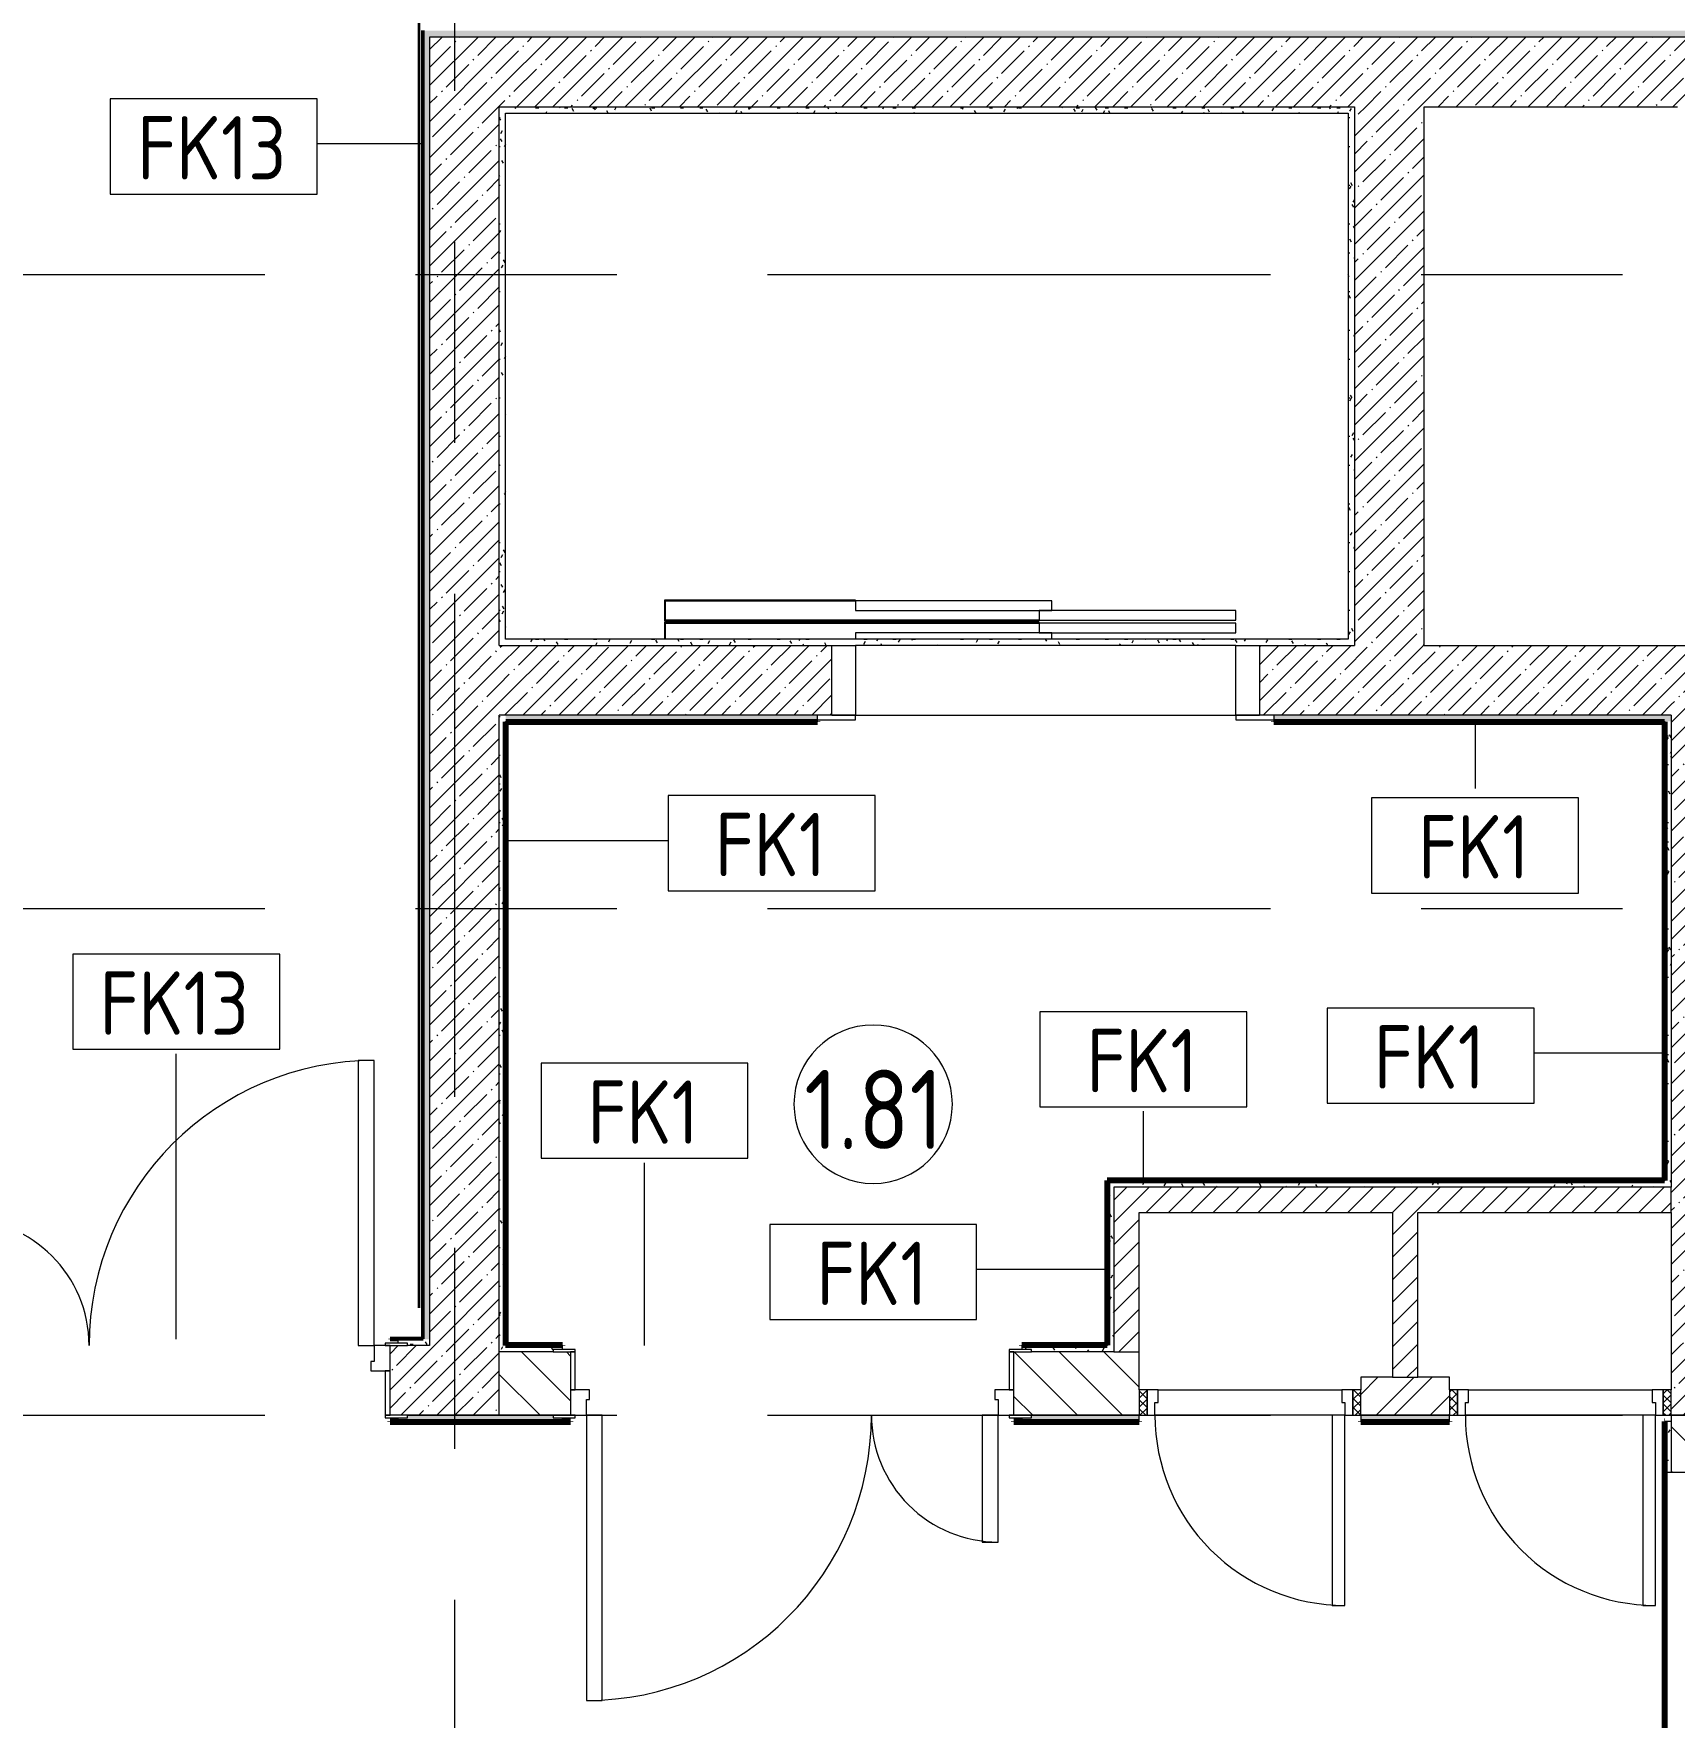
# Model space of a CAD drawing. Header units: millimetres. Extents: x 81711 to 274967, y -8553 to 29000.
# Drawn here: x 93330 to 98510, y 12447 to 17761 of the extents above; entities that cross this region are included whole.
import ezdxf

# ---------------------------------------------------------------- set-up
doc = ezdxf.new("R2010")
doc.units = ezdxf.units.MM
doc.linetypes.add('Осевая', pattern=[3175, 635, -476.25, 1587.5, -476.25])
for name, color, linetype, lineweight in [('A-AREA-IDEN', 7, 'Continuous', 9), ('A-DETL-1', 7, 'Continuous', 35), ('A-DOOR', 7, 'Continuous', 9), ('A-DOOR-1', 7, 'Continuous', 13), ('A-DOOR-FRAM', 7, 'Continuous', 13), ('A-DOOR-FRAM-1', 7, 'Continuous', 9), ('A-WALL', 7, 'Continuous', 9), ('A-WALL-IDEN', 7, 'Continuous', 9), ('I-WALL', 7, 'Continuous', 9), ('Оси-2', 7, 'Осевая', 9)]:
    doc.layers.add(name, color=color, linetype=linetype, lineweight=lineweight)
for name, color, linetype, lineweight, true_color in [('A-WALL-2', 7, 'Continuous', 9, 0xff80c0), ('A-WALL-4', 5, 'Continuous', 9, 0x0000ff), ('I-WALL-15', 5, 'Continuous', 53, 0x0000ff), ('I-WALL-17', 5, 'Continuous', 50, 0x0000ff), ('I-WALL-5', 7, 'Continuous', 9, 0xc0c0c0), ('I-WALL-8', 7, 'Continuous', 80, 0xff80c0)]:
    doc.layers.add(name, color=color, linetype=linetype, lineweight=lineweight, true_color=true_color)
doc.styles.add('GOST Common', font='GOST_Common.ttf', dxfattribs={"width": 0.9, "height": 200})
doc.styles.add('GOST Common_1', font='GOST_Common.ttf', dxfattribs={"width": 0.9, "height": 250})
pattern_1 = [(135, (0, 0), (-70.71068, -70.71068), [])]
pattern_2 = [(45, (0, 0), (-57.024626, 57.024626), []), (45, (57.025, 0), (-57.024626, 57.024626), [100.806, -20.161, 3.353, -16.808])]
pattern_3 = [(45, (0, 0), (-35.35534, 35.35534), [])]
pattern_4 = [(0, (0, 0), (121.92, 30.48), [10.058, -81.382, 10.058, -81.382, -487.68]), (0, (0, 0), (121.92, 30.48), [-182.88, 10.058, -172.822, 10.058, -81.382, -213.36]), (0, (0, 0), (121.92, 30.48), [-457.2, 10.058, -50.902, 10.058, -142.342]), (120, (45.72, 15.24), (-87.356454, 90.345817), [10.058, -81.382, 10.058, -81.382, -487.68]), (120, (45.72, 15.24), (-87.356454, 90.345817), [-182.88, 10.058, -172.822, 10.058, -81.382, -213.36]), (120, (45.72, 15.24), (-87.356454, 90.345817), [-457.2, 10.058, -50.902, 10.058, -142.342]), (240, (60.96, 76.2), (-34.563546, -120.825817), [10.058, -81.382, 10.058, -81.382, -487.68]), (240, (60.96, 76.2), (-34.563546, -120.825817), [-182.88, 10.058, -172.822, 10.058, -81.382, -213.36]), (240, (60.96, 76.2), (-34.563546, -120.825817), [-457.2, 10.058, -50.902, 10.058, -142.342])]

# ---------------------------------------------------------------- blocks, each defined once
blk = doc.blocks.new('110_Дверь_СКБ_2Ст - Д-1_л_Лестничная клетка EIS60 2-32142534-План отделки стен 1 этажа в осях 23_1-33')
at = {"layer": 'A-DOOR'}
for centre, radius, start, end in [((662.5, 110), 900, 90, 180), ((-637.5, 110), 400, 360, 90)]:
    blk.add_arc(centre, radius, start, end, dxfattribs=at)
at = {"layer": 'A-DOOR-1'}
for p, q in [((662.5, 1010), (612.5, 1010)), ((612.5, 1010), (612.5, 110)), ((662.5, 110), (662.5, 1010)), ((-637.5, 510), (-637.5, 110)), ((-587.5, 510), (-637.5, 510)), ((-587.5, 110), (-587.5, 510)), ((-637.5, 110), (-587.5, 110)), ((612.5, 110), (662.5, 110))]:
    blk.add_line(p, q, dxfattribs=at)
at = {"layer": 'A-DOOR-FRAM'}
for p, q in [((-672.5, 118), (-742.5, 118)), ((-742.5, 118), (-742.5, 110)), ((-742.5, 110), (-672.5, 110)), ((-637.5, 110), (-687.5, 110)), ((-687.5, 110), (-687.5, 30)), ((-672.5, 110), (-672.5, 118)), ((-637.5, 60), (-637.5, 110)), ((662.5, 110), (662.5, 60)), ((712.5, 110), (662.5, 110)), ((767.5, 118), (697.5, 118)), ((697.5, 118), (697.5, 110)), ((697.5, 110), (767.5, 110)), ((712.5, 30), (712.5, 110)), ((767.5, 110), (767.5, 118)), ((-627.5, 60), (-637.5, 60)), ((-627.5, 30), (-627.5, 60)), ((662.5, 60), (652.5, 60)), ((652.5, 60), (652.5, 30)), ((-687.5, 30), (-627.5, 30)), ((-672.5, 30), (-687.5, 30)), ((-687.5, 30), (-687.5, -110)), ((-672.5, -110), (-672.5, 30)), ((652.5, 30), (712.5, 30)), ((712.5, 30), (697.5, 30)), ((697.5, 30), (697.5, -110)), ((712.5, -110), (712.5, 30)), ((-672.5, -110), (-742.5, -110)), ((-742.5, -110), (-742.5, -118)), ((-742.5, -118), (-672.5, -118)), ((-687.5, -110), (-672.5, -110)), ((-672.5, -118), (-672.5, -110)), ((697.5, -110), (712.5, -110)), ((767.5, -110), (697.5, -110)), ((697.5, -110), (697.5, -118)), ((697.5, -118), (767.5, -118)), ((767.5, -118), (767.5, -110))]:
    blk.add_line(p, q, dxfattribs=at)
blk = doc.blocks.new('110_Дверь_СКБ_2Ст - Д-3а 1450x2100h_Лестничная клетка из коридора-32213611-План отделки стен 1 этажа в осях 23_1-33')
at = {"layer": 'A-DOOR'}
for centre, radius, start, end in [((662.5, 100), 900, 90, 180), ((-637.5, 100), 400, 360, 90)]:
    blk.add_arc(centre, radius, start, end, dxfattribs=at)
at = {"layer": 'A-DOOR-1'}
for p, q in [((662.5, 1000), (612.5, 1000)), ((612.5, 1000), (612.5, 100)), ((662.5, 100), (662.5, 1000)), ((-637.5, 500), (-637.5, 100)), ((-587.5, 500), (-637.5, 500)), ((-587.5, 100), (-587.5, 500)), ((-637.5, 100), (-587.5, 100)), ((612.5, 100), (662.5, 100))]:
    blk.add_line(p, q, dxfattribs=at)
at = {"layer": 'A-DOOR-FRAM'}
for p, q in [((-672.5, 108), (-742.5, 108)), ((-742.5, 108), (-742.5, 100)), ((-672.5, 100), (-672.5, 108)), ((767.5, 108), (697.5, 108)), ((697.5, 108), (697.5, 100)), ((767.5, 100), (767.5, 108)), ((-742.5, 100), (-672.5, 100)), ((-637.5, 100), (-687.5, 100)), ((-687.5, 100), (-687.5, 20)), ((-637.5, 50), (-637.5, 100)), ((662.5, 100), (662.5, 50)), ((712.5, 100), (662.5, 100)), ((697.5, 100), (767.5, 100)), ((712.5, 20), (712.5, 100)), ((-687.5, 20), (-627.5, 20)), ((-672.5, 20), (-687.5, 20)), ((-687.5, 20), (-687.5, -100)), ((-672.5, -100), (-672.5, 20)), ((-627.5, 50), (-637.5, 50)), ((-627.5, 20), (-627.5, 50)), ((662.5, 50), (652.5, 50)), ((652.5, 50), (652.5, 20)), ((652.5, 20), (712.5, 20)), ((712.5, 20), (697.5, 20)), ((697.5, 20), (697.5, -100)), ((712.5, -100), (712.5, 20)), ((-672.5, -100), (-742.5, -100)), ((-742.5, -100), (-742.5, -108)), ((-687.5, -100), (-672.5, -100)), ((-672.5, -108), (-672.5, -100)), ((697.5, -100), (712.5, -100)), ((767.5, -100), (697.5, -100)), ((697.5, -100), (697.5, -108)), ((767.5, -108), (767.5, -100)), ((-742.5, -108), (-672.5, -108)), ((697.5, -108), (767.5, -108))]:
    blk.add_line(p, q, dxfattribs=at)
blk = doc.blocks.new('110_Дверь_СКБ_1Ст - д-18п 700x2100h_Технический шкаф ЭОМ и СС 2-32193184-План отделки стен 1 этажа в осях 23_1-33')
at = {"layer": 'A-DOOR'}
h = blk.add_hatch(dxfattribs=at)
h.set_pattern_fill('FP_44', color=256, style=0, pattern_type=2)
h.set_pattern_definition([(135, (1951.41, 124.685), (-14.14214, -14.14214), []), (225, (1951.41, 124.685), (14.14214, -14.14214), [])])
h.paths.add_polyline_path([(362.5, 60), (337.5, 60), (337.5, -20), (362.5, -20)])
at = {"layer": 'A-DOOR-FRAM-1'}
h = blk.add_hatch(dxfattribs=at)
h.set_pattern_fill('FP_45', color=256, style=0, pattern_type=2)
h.set_pattern_definition([(45, (-171.384, 124.685), (-14.1421, 14.1421), []), (135, (-171.384, 124.685), (-14.1421, -14.1421), [])])
h.paths.add_polyline_path([(-312.5, 60), (-337.5, 60), (-337.5, -20), (-312.5, -20)])
at = {"layer": 'A-DOOR'}
blk.add_arc((-287.5, 60), 600, 360, 90, dxfattribs=at)
at = {"layer": 'A-DOOR-1'}
for p, q in [((-287.5, 660), (-287.5, 60)), ((-247.5, 660), (-287.5, 660)), ((-247.5, 60), (-247.5, 660)), ((-287.5, 60), (-247.5, 60))]:
    blk.add_line(p, q, dxfattribs=at)
at = {"layer": 'A-DOOR-FRAM'}
for p, q in [((-312.5, 60), (-337.5, 60)), ((-337.5, 60), (-337.5, -20)), ((-287.5, 60), (-312.5, 60)), ((-312.5, 60), (-312.5, -20)), ((-312.5, -20), (-312.5, 60)), ((-287.5, 20), (-287.5, 60)), ((312.5, 60), (312.5, 20)), ((337.5, 60), (312.5, 60)), ((337.5, -20), (337.5, 60)), ((362.5, 60), (337.5, 60)), ((337.5, 60), (337.5, -20)), ((362.5, -20), (362.5, 60)), ((-277.5, 20), (-287.5, 20)), ((-277.5, -20), (-277.5, 20)), ((312.5, 20), (302.5, 20)), ((302.5, 20), (302.5, -20)), ((-337.5, -20), (-312.5, -20)), ((-312.5, -20), (-277.5, -20)), ((302.5, -20), (337.5, -20)), ((337.5, -20), (362.5, -20))]:
    blk.add_line(p, q, dxfattribs=at)
at = {"layer": 'A-DOOR-FRAM-1'}
for p, q in [((-247.5, 60), (312.5, 60)), ((302.5, -20), (-277.5, -20))]:
    blk.add_line(p, q, dxfattribs=at)
blk = doc.blocks.new('DOR_Дверь лифта - 1350х2050h-19118285-План отделки стен 1 этажа в осях 23_1-33')
at = {"layer": 'A-DOOR'}
for p, q in [((600, 110), (-600, 110)), ((-600, 110), (-600, -110)), ((600, -110), (600, 110)), ((-600, -110), (600, -110)), ((-600, -150), (-600, -180)), ((20, -150), (-600, -150)), ((-20, -130), (-20, -150)), ((-20, -150), (600, -150)), ((20, -180), (20, -150)), ((600, -150), (600, -130)), ((-600, -180), (20, -180)), ((-600, -190), (-600, -220)), ((20, -190), (-600, -190)), ((20, -220), (20, -190)), ((-600, -220), (20, -220)), ((-20, -220), (-20, -250)), ((600, -220), (-20, -220)), ((-20, -250), (600, -250)), ((600, -250), (600, -220))]:
    blk.add_line(p, q, dxfattribs=at)
at = {"layer": 'A-DOOR-1'}
for p, q in [((-600, 125), (-720, 125)), ((-600, 110), (-675, 110)), ((-675, 110), (-600, 110)), ((-600, 110), (-600, 125)), ((720, 125), (600, 125)), ((600, 125), (600, 110)), ((675, 110), (600, 110)), ((600, 110), (675, 110))]:
    blk.add_line(p, q, dxfattribs=at)
at = {"layer": 'A-DOOR-FRAM'}
for p, q in [((1200, -130), (1200, -180)), ((1203, -183), (1203, -130)), ((1200, -180), (20, -180)), ((20, -180), (20, -183)), ((20, -183), (1203, -183)), ((1203, -187), (20, -187)), ((20, -187), (20, -190)), ((20, -190), (1200, -190)), ((1200, -190), (1200, -250)), ((1203, -253), (1203, -187)), ((600, -250), (600, -253)), ((1200, -250), (600, -250)), ((600, -253), (1203, -253))]:
    blk.add_line(p, q, dxfattribs=at)
blk = doc.blocks.new('М_стена_0001 - Типоразмер_без рамки-25382661-План отделки стен 1 этажа в осях 23_1-33')
at = {"layer": 'A-WALL-IDEN'}
for p, q in [((3.258, 1.523), (-3.273, 1.523)), ((-3.273, 1.523), (-3.273, -1.477)), ((3.258, -1.477), (3.258, 1.523)), ((-3.273, -1.477), (3.258, -1.477))]:
    blk.add_line(p, q, dxfattribs=at)
blk = doc.blocks.new('Марка_Помещения - Номер-25198446-План отделки стен 1 этажа в осях 23_1-33')
at = {"layer": 'A-AREA-IDEN'}
for start, end in [(360, 180), (180, 360)]:
    blk.add_arc((0, 0), 2.5, start, end, dxfattribs=at)

msp = doc.modelspace()

# ---------------------------------------------------------------- hatches: boundary and pattern name
at = {"layer": 'I-WALL'}
h = msp.add_hatch(dxfattribs=at)
h.set_pattern_fill('FP_64', color=256, style=0, pattern_type=2)
h.set_pattern_definition(pattern_4)
h.paths.add_polyline_path([(94560, 13640), (94580, 13640), (94580, 17770), (94560, 17770), (94560, 13641)])
h = msp.add_hatch(dxfattribs=at)
h.set_pattern_fill('FP_64', color=256, style=0, pattern_type=2)
h.set_pattern_definition(pattern_4)
h.paths.add_polyline_path([(100497.1, 17750), (100580, 17750), (100580, 17770), (94580, 17770), (94580, 17750), (97835.9, 17750)])
h = msp.add_hatch(dxfattribs=at)
h.set_pattern_fill('FP_2', color=256, style=0, pattern_type=2)
h.set_pattern_definition(pattern_2)
h.paths.add_polyline_path([(94800, 13620), (94800, 17750), (94580, 17750), (94580, 13620)])
h = msp.add_hatch(dxfattribs=at)
h.set_pattern_fill('FP_2', color=256, style=0, pattern_type=2)
h.set_pattern_definition(pattern_2)
h.paths.add_polyline_path([(98520, 17530), (100800, 17530), (100800, 17750), (94800, 17750), (94800, 17530), (97835.9, 17530)])
h = msp.add_hatch(dxfattribs=at)
h.set_pattern_fill('FP_64', color=256, style=0, pattern_type=2)
h.set_pattern_definition(pattern_4)
h.paths.add_polyline_path([(94800, 17510), (97480, 17510), (97480, 17530), (94800, 17530)])
h = msp.add_hatch(dxfattribs=at)
h.set_pattern_fill('FP_64', color=256, style=0, pattern_type=2)
h.set_pattern_definition(pattern_4)
h.paths.add_polyline_path([(94820, 15830), (94820, 17510), (94800, 17510), (94800, 15830)])
h = msp.add_hatch(dxfattribs=at)
h.set_pattern_fill('FP_64', color=256, style=0, pattern_type=2)
h.set_pattern_definition(pattern_4)
h.paths.add_polyline_path([(97480, 15850), (97500, 15850), (97500, 17530), (97480, 17530), (97480, 17270.8)])
h = msp.add_hatch(dxfattribs=at)
h.set_pattern_fill('FP_2', color=256, style=0, pattern_type=2)
h.set_pattern_definition(pattern_2)
h.paths.add_polyline_path([(97500, 15830), (97720, 15830), (97720, 17530), (97500, 17530), (97500, 17270.8)])
h = msp.add_hatch(dxfattribs=at)
h.set_pattern_fill('FP_64', color=256, style=0, pattern_type=2)
h.set_pattern_definition(pattern_4)
h.paths.add_polyline_path([(97500, 15830), (97500, 15850), (94820, 15850), (94820, 15830), (97125, 15830)])
h = msp.add_hatch(dxfattribs=at)
h.set_pattern_fill('FP_2', color=256, style=0, pattern_type=2)
h.set_pattern_definition(pattern_2)
h.paths.add_polyline_path([(98500, 15610), (98500, 15830), (97200, 15830), (97200, 15610), (97835.9, 15610)])
h.paths.add_polyline_path([(95850, 15610), (95850, 15830), (94800, 15830), (94800, 15610), (95174.8, 15610)])
h = msp.add_hatch(dxfattribs=at)
h.set_pattern_fill('FP_2', color=256, style=0, pattern_type=2)
h.set_pattern_definition(pattern_2)
h.paths.add_polyline_path([(98500, 13620), (98720, 13620), (98720, 15830), (98500, 15830), (98500, 14040)])
h = msp.add_hatch(dxfattribs=at)
h.set_pattern_fill('FP_64', color=256, style=0, pattern_type=2)
h.set_pattern_definition(pattern_4)
h.paths.add_polyline_path([(94800, 13600), (94820, 13600), (94820, 15610), (94800, 15610), (94800, 14834.9)])
h = msp.add_hatch(dxfattribs=at)
h.set_pattern_fill('FP_64', color=256, style=0, pattern_type=2)
h.set_pattern_definition(pattern_4)
h.paths.add_polyline_path([(95805, 15590), (95805, 15610), (94820, 15610), (94821, 15590), (95174.8, 15590)])
h.paths.add_polyline_path([(98500, 15590), (98500, 15610), (97245, 15610), (97245, 15590), (98480, 15590)])
h = msp.add_hatch(dxfattribs=at)
h.set_pattern_fill('FP_64', color=256, style=0, pattern_type=2)
h.set_pattern_definition(pattern_4)
h.paths.add_polyline_path([(98480, 14120), (98500, 14120), (98500, 15590), (98480, 15589), (98480, 14140)])
h = msp.add_hatch(dxfattribs=at)
h.set_pattern_fill('FP_64', color=256, style=0, pattern_type=2)
h.set_pattern_definition(pattern_4)
h.paths.add_polyline_path([(98480, 14120), (98479, 14140), (96720, 14140), (96720, 14120), (97835.9, 14120)])
h = msp.add_hatch(dxfattribs=at)
h.set_pattern_fill('FP_64', color=256, style=0, pattern_type=2)
h.set_pattern_definition(pattern_4)
h.paths.add_polyline_path([(96740, 13600), (96740, 14120), (96720, 14120), (96720, 13600)])
h = msp.add_hatch(dxfattribs=at)
h.set_pattern_fill('FP_3', color=256, style=0, pattern_type=2)
h.set_pattern_definition(pattern_3)
h.paths.add_polyline_path([(96820, 13600), (96820, 14120), (96740, 14120), (96740, 13600)])
h = msp.add_hatch(dxfattribs=at)
h.set_pattern_fill('FP_3', color=256, style=0, pattern_type=2)
h.set_pattern_definition(pattern_3)
h.paths.add_polyline_path([(97835.9, 14040), (98500, 14040), (98500, 14120), (96820, 14120), (96820, 14040), (97700, 14040)])
h = msp.add_hatch(dxfattribs=at)
h.set_pattern_fill('FP_3', color=256, style=0, pattern_type=2)
h.set_pattern_definition(pattern_3)
h.paths.add_polyline_path([(97620, 13520), (97700, 13520), (97700, 14040), (97620, 14040)])
h = msp.add_hatch(dxfattribs=at)
h.set_pattern_fill('FP_2', color=256, style=0, pattern_type=2)
h.set_pattern_definition(pattern_2)
h.paths.add_polyline_path([(94688.3, 13400), (94800, 13400), (94800, 13620), (94455, 13620), (94455, 13400), (94510, 13400)])
h.paths.add_polyline_path([(92810, 13400), (93055, 13400), (93055, 13620), (92810, 13620)])
h = msp.add_hatch(dxfattribs=at)
h.set_pattern_fill('FP_64', color=256, style=0, pattern_type=2)
h.set_pattern_definition(pattern_4)
h.paths.add_polyline_path([(94580, 13620), (94580, 13640), (94480, 13640), (94480, 13628), (94510, 13627.5), (94510, 13620)])
h = msp.add_hatch(dxfattribs=at)
h.set_pattern_fill('FP_64', color=256, style=0, pattern_type=2)
h.set_pattern_definition(pattern_4)
h.paths.add_polyline_path([(96480, 13600), (96720, 13600), (96719, 13620), (96450, 13620), (96450, 13608), (96480, 13608), (96480, 13602.2)])
h.paths.add_polyline_path([(94820, 13600), (94970, 13600), (94970, 13608), (95000, 13608), (95000, 13620), (94820, 13620)])
h = msp.add_hatch(dxfattribs=at)
h.set_pattern_fill('FP_2', color=256, style=0, pattern_type=2)
h.set_pattern_definition(pattern_2)
h.paths.add_polyline_path([(98500, 13400), (99700, 13400), (99700, 13480), (99760, 13480), (99760, 13440), (99750, 13440), (99750, 13400), (100350, 13400), (100350, 13440), (100340, 13440), (100340, 13480), (100400, 13480), (100400, 13400), (100600, 13400), (100600, 13620), (98500, 13620), (98500, 13480)])
h = msp.add_hatch(dxfattribs=at)
h.set_pattern_fill('FP_4', color=256, style=0, pattern_type=2)
h.set_pattern_definition(pattern_1)
h.paths.add_polyline_path([(96480, 13400), (96820, 13400), (96820, 13600), (96425, 13600), (96425, 13400)])
h.paths.add_polyline_path([(94800, 13400), (95025, 13400), (95025, 13600), (94800, 13600), (94800, 13450)])
h = msp.add_hatch(dxfattribs=at)
h.set_pattern_fill('FP_40', color=256, style=0, pattern_type=2)
h.set_pattern_definition([(45, (0, 0), (-85.53659, 85.53659), []), (45, (57.02, 0), (-85.53659, 85.53659), [])])
h.paths.add_polyline_path([(97800, 13400), (97800, 13520), (97520, 13520), (97520, 13400)])
h = msp.add_hatch(dxfattribs=at)
h.set_pattern_fill('FP_64', color=256, style=0, pattern_type=2)
h.set_pattern_definition(pattern_4)
h.paths.add_polyline_path([(91300, 13380), (91300, 13392), (91270, 13392), (91270, 13400), (89390, 13399.7), (89390, 13392), (89360, 13392), (89360, 13380), (91183, 13380)])
h.paths.add_polyline_path([(97800, 13380), (97800, 13400), (97520, 13400), (97520, 13380)])
h.paths.add_polyline_path([(85110, 13380), (85140, 13380), (85140, 13392), (85110, 13392), (85110, 13400), (84880.7, 13400), (84880.7, 13380)])
h.paths.add_polyline_path([(96505.4, 13380), (96820, 13380), (96820, 13400), (96480, 13400), (96480, 13392), (96450, 13392), (96450, 13380), (96480, 13380)])
h.paths.add_polyline_path([(86618.4, 13380), (86618.4, 13400), (86120, 13398.9), (86120, 13392), (86090, 13392), (86090, 13380), (86120, 13380)])
h.paths.add_polyline_path([(88410, 13380), (88410, 13392), (88380, 13392), (88380, 13400), (88200, 13400), (88200, 13380), (88380, 13380)])
h.paths.add_polyline_path([(94970, 13380), (95000, 13380), (95000, 13392), (94970, 13392), (94970, 13400), (94510, 13400), (94510, 13392), (94480, 13392), (94480, 13380), (94510, 13380)])
h.paths.add_polyline_path([(87318.4, 13380), (87500, 13380), (87500, 13400), (87318.4, 13400)])
h.paths.add_polyline_path([(93030, 13380), (93030, 13392), (93000, 13392), (93000, 13400), (92280, 13399.2), (92280, 13392), (92250, 13392), (92250, 13380), (93000, 13380)])
h = msp.add_hatch(dxfattribs=at)
h.set_pattern_fill('FP_4', color=256, style=0, pattern_type=2)
h.set_pattern_definition(pattern_1)
h.paths.add_polyline_path([(98700, 10600), (98700, 11320), (98500, 11320), (98500, 10600)])
h.paths.add_polyline_path([(98500, 13220), (98700, 13220), (98700, 13400), (98500, 13400)])
h = msp.add_hatch(dxfattribs=at)
h.set_pattern_fill('FP_64', color=256, style=0, pattern_type=2)
h.set_pattern_definition(pattern_4)
h.paths.add_polyline_path([(98480, 13220), (98500, 13220), (98500, 13380), (98480, 13380)])

# ---------------------------------------------------------------- linework, layer by layer
at = {"layer": 'A-DETL-1'}
msp.add_line((94547, 13739.6), (94547, 17870), dxfattribs=at)
at = {"layer": 'A-WALL'}
for p, q in [((94820, 13620), (94820, 15590)), ((94820, 15590), (94821, 15590)), ((97245, 15590), (98480, 15590)), ((98480, 15590), (98480, 15589)), ((98480, 14140), (98479, 14140)), ((96720, 14120), (96720, 13620)), ((98500, 14040), (98500, 14120)), ((94560, 13640), (94480, 13640)), ((95000, 13620), (94821, 13620)), ((96720, 13620), (96719, 13620)), ((96740, 13600), (96820, 13600)), ((97620, 13520), (97700, 13520)), ((97520, 13400), (97800, 13400)), ((97800, 13400), (97520, 13400)), ((94480, 13380), (95000, 13380)), ((96450, 13380), (96820, 13380)), ((97520, 13380), (97800, 13380)), ((98480, 13380), (98480, 13220))]:
    msp.add_line(p, q, dxfattribs=at)
at = {"layer": 'A-WALL-2'}
for p, q in [((95805, 15590), (94821, 15590)), ((98480, 14140), (98480, 15589)), ((96720, 14140), (98479, 14140)), ((94820, 13620), (94821, 13620)), ((96450, 13620), (96719, 13620))]:
    msp.add_line(p, q, dxfattribs=at)
at = {"layer": 'A-WALL-4'}
msp.add_line((94560, 13640), (94560, 13641), dxfattribs=at)
at = {"layer": 'A-WALL-IDEN'}
for p, q in [((94559.5, 17412.6), (94224.9, 17412.6)), ((97880.6, 15589.5), (97880.6, 15378.5)), ((94820.5, 15213.8), (95333.6, 15213.8)), ((93780.1, 13640.5), (93780.1, 14541.2)), ((98479.5, 14543.3), (98067, 14543.3)), ((96833.4, 14140.5), (96833.4, 14359.7)), ((95258.3, 13620.5), (95258.3, 14197.2)), ((96719.5, 13860.3), (96307, 13860.3))]:
    msp.add_line(p, q, dxfattribs=at)
at = {"layer": 'I-WALL-15'}
for p, q in [((94560, 13641), (94455, 13641)), ((94455, 13641), (94455, 13640)), ((94455, 13640), (94480, 13640))]:
    msp.add_line(p, q, dxfattribs=at)
at = {"layer": 'I-WALL-17'}
msp.add_line((94559, 13641), (94559, 17770), dxfattribs=at)
at = {"layer": 'I-WALL-5'}
for p, q in [((94560, 17770), (94560, 13641)), ((94580, 17750), (94580, 13620)), ((100580, 17750), (94580, 17750)), ((94800, 15830), (94800, 17530)), ((94800, 17530), (97500, 17530)), ((94820, 17510), (97480, 17510)), ((94820, 15850), (94820, 17510)), ((97480, 17510), (97480, 15850)), ((97500, 17530), (97500, 15830)), ((97720, 17530), (98520, 17530)), ((97720, 15830), (97720, 17530)), ((97480, 15850), (94820, 15850)), ((94800, 15830), (95925, 15830)), ((95850, 15610), (95850, 15830)), ((97125, 15830), (97500, 15830)), ((97200, 15830), (97200, 15610)), ((97720, 15830), (98720, 15830)), ((94800, 13400), (94800, 15610)), ((95850, 15610), (94800, 15610)), ((95805, 15590), (95805, 15610)), ((98500, 15610), (97200, 15610)), ((97245, 15610), (97245, 15590)), ((98500, 15610), (98500, 14120)), ((96740, 14120), (96740, 13600)), ((98500, 14120), (96740, 14120)), ((96820, 13480), (96820, 14040)), ((96820, 14040), (97620, 14040)), ((97620, 14040), (97620, 13520)), ((97700, 14040), (98500, 14040)), ((97700, 13520), (97700, 14040)), ((98500, 14040), (98500, 13480)), ((94480, 13640), (94480, 13628)), ((94580, 13620), (94510, 13620)), ((95000, 13608), (95000, 13620)), ((96450, 13620), (96450, 13608)), ((94970, 13600), (94800, 13600)), ((96740, 13600), (96480, 13600)), ((97620, 13520), (97520, 13520)), ((97520, 13520), (97520, 13480)), ((97800, 13520), (97700, 13520)), ((97800, 13480), (97800, 13520)), ((94480, 13392), (94480, 13380)), ((94510, 13400), (94970, 13400)), ((94970, 13400), (94510, 13400)), ((95000, 13380), (95000, 13392)), ((96450, 13392), (96450, 13380)), ((96480, 13400), (96820, 13400)), ((96820, 13400), (96480, 13400)), ((96820, 13380), (96820, 13400)), ((97520, 13400), (97520, 13380)), ((97800, 13380), (97800, 13400)), ((98500, 13400), (98500, 13220)), ((98500, 13400), (99700, 13400)), ((99700, 13400), (98500, 13400)), ((98500, 13380), (98480, 13380)), ((98480, 13220), (98500, 13220)), ((98500, 13220), (98700, 13220))]:
    msp.add_line(p, q, dxfattribs=at)
at = {"layer": 'I-WALL-8'}
for p, q in [((94821, 13620), (94821, 15589)), ((94821, 15589), (95805, 15589)), ((95805, 15589), (95805, 15590)), ((97245, 15590), (97245, 15589)), ((97245, 15589), (98479, 15589)), ((98479, 15589), (98479, 14141)), ((98479, 14141), (96719, 14141)), ((96719, 14141), (96719, 13621)), ((96720, 14120), (96720, 14140)), ((95000, 13621), (94820, 13621)), ((95000, 13620), (95000, 13621)), ((96719, 13621), (96450, 13621)), ((96450, 13621), (96450, 13620)), ((94480, 13380), (94455, 13380)), ((94455, 13380), (94455, 13379)), ((94455, 13379), (95025, 13379)), ((95025, 13380), (95000, 13380)), ((95025, 13379), (95025, 13380)), ((96450, 13380), (96425, 13380)), ((96425, 13380), (96425, 13379)), ((96425, 13379), (96820, 13379)), ((96820, 13379), (96820, 13380)), ((97520, 13380), (97520, 13379)), ((97520, 13379), (97800, 13379)), ((97800, 13379), (97800, 13380)), ((98479, 13380), (98479, 11340)), ((98480, 13380), (98479, 13380)), ((98480, 11340), (98480, 13220))]:
    msp.add_line(p, q, dxfattribs=at)
at = {"layer": 'Оси-2'}
for p, q in [((94660, 593.7), (94660, 19415.1)), ((85010.7, 17000), (122760, 17000)), ((85010.7, 15000), (122160, 15000)), ((85010.7, 13400), (119719, 13400))]:
    msp.add_line(p, q, dxfattribs=at)

# ---------------------------------------------------------------- block references
at = {"layer": 'A-AREA-IDEN', "xscale": 99.99999999999993, "yscale": 99.99999999999993, "zscale": 99.99999999999993}
msp.add_blockref('Марка_Помещения - Номер-25198446-План отделки стен 1 этажа в осях 23_1-33', (95980.4, 14381.8), dxfattribs=at)
at = {"layer": 'A-DOOR', "rotation": 180}
for name, p in [('DOR_Дверь лифта - 1350х2050h-19118285-План отделки стен 1 этажа в осях 23_1-33', (96525, 15720)), ('110_Дверь_СКБ_2Ст - Д-3а 1450x2100h_Лестничная клетка из коридора-32213611-План отделки стен 1 этажа в осях 23_1-33', (95737.5, 13500)), ('110_Дверь_СКБ_1Ст - д-18п 700x2100h_Технический шкаф ЭОМ и СС 2-32193184-План отделки стен 1 этажа в осях 23_1-33', (97182.5, 13460)), ('110_Дверь_СКБ_1Ст - д-18п 700x2100h_Технический шкаф ЭОМ и СС 2-32193184-План отделки стен 1 этажа в осях 23_1-33', (98162.5, 13460))]:
    msp.add_blockref(name, p, dxfattribs=at)
at = {"layer": 'A-DOOR'}
msp.add_blockref('110_Дверь_СКБ_2Ст - Д-1_л_Лестничная клетка EIS60 2-32142534-План отделки стен 1 этажа в осях 23_1-33', (93742.5, 13510), dxfattribs=at)
at = {"layer": 'A-WALL-IDEN', "xscale": 99.99999999999993, "yscale": 99.99999999999993, "zscale": 99.99999999999993}
for p in [(93899.1, 17402.1), (95660.9, 15203.3), (97881.3, 15196), (93780.9, 14702.8), (96834.1, 14521.2), (97741.2, 14532.8), (95259.1, 14358.8), (95981.2, 13849.8)]:
    msp.add_blockref('М_стена_0001 - Типоразмер_без рамки-25382661-План отделки стен 1 этажа в осях 23_1-33', p, dxfattribs=at)

# ---------------------------------------------------------------- texts
at = {"layer": 'A-AREA-IDEN', "insert": (95762.4, 14490.3), "char_height": 250, "width": 548.354, "attachment_point": 1, "style": 'GOST Common_1'}
msp.add_mtext('1.81', dxfattribs=at)
at = {"layer": 'A-WALL-IDEN', "char_height": 200, "attachment_point": 1, "style": 'GOST Common'}
for s, insert, width in [('FK13', (93656.3, 17500.2), 598.861), ('FK1', (95480.7, 15301.3), 447.342), ('FK1', (97701.1, 15294.1), 447.342), ('FK13', (93538.1, 14800.8), 598.861), ('FK1', (96653.9, 14619.2), 447.342), ('FK1', (97561, 14630.9), 447.342), ('FK1', (95078.8, 14456.8), 447.342), ('FK1', (95801, 13947.8), 447.342)]:
    msp.add_mtext(s, dxfattribs=dict(at, insert=insert, width=width))

doc.saveas('drawing.dxf')
